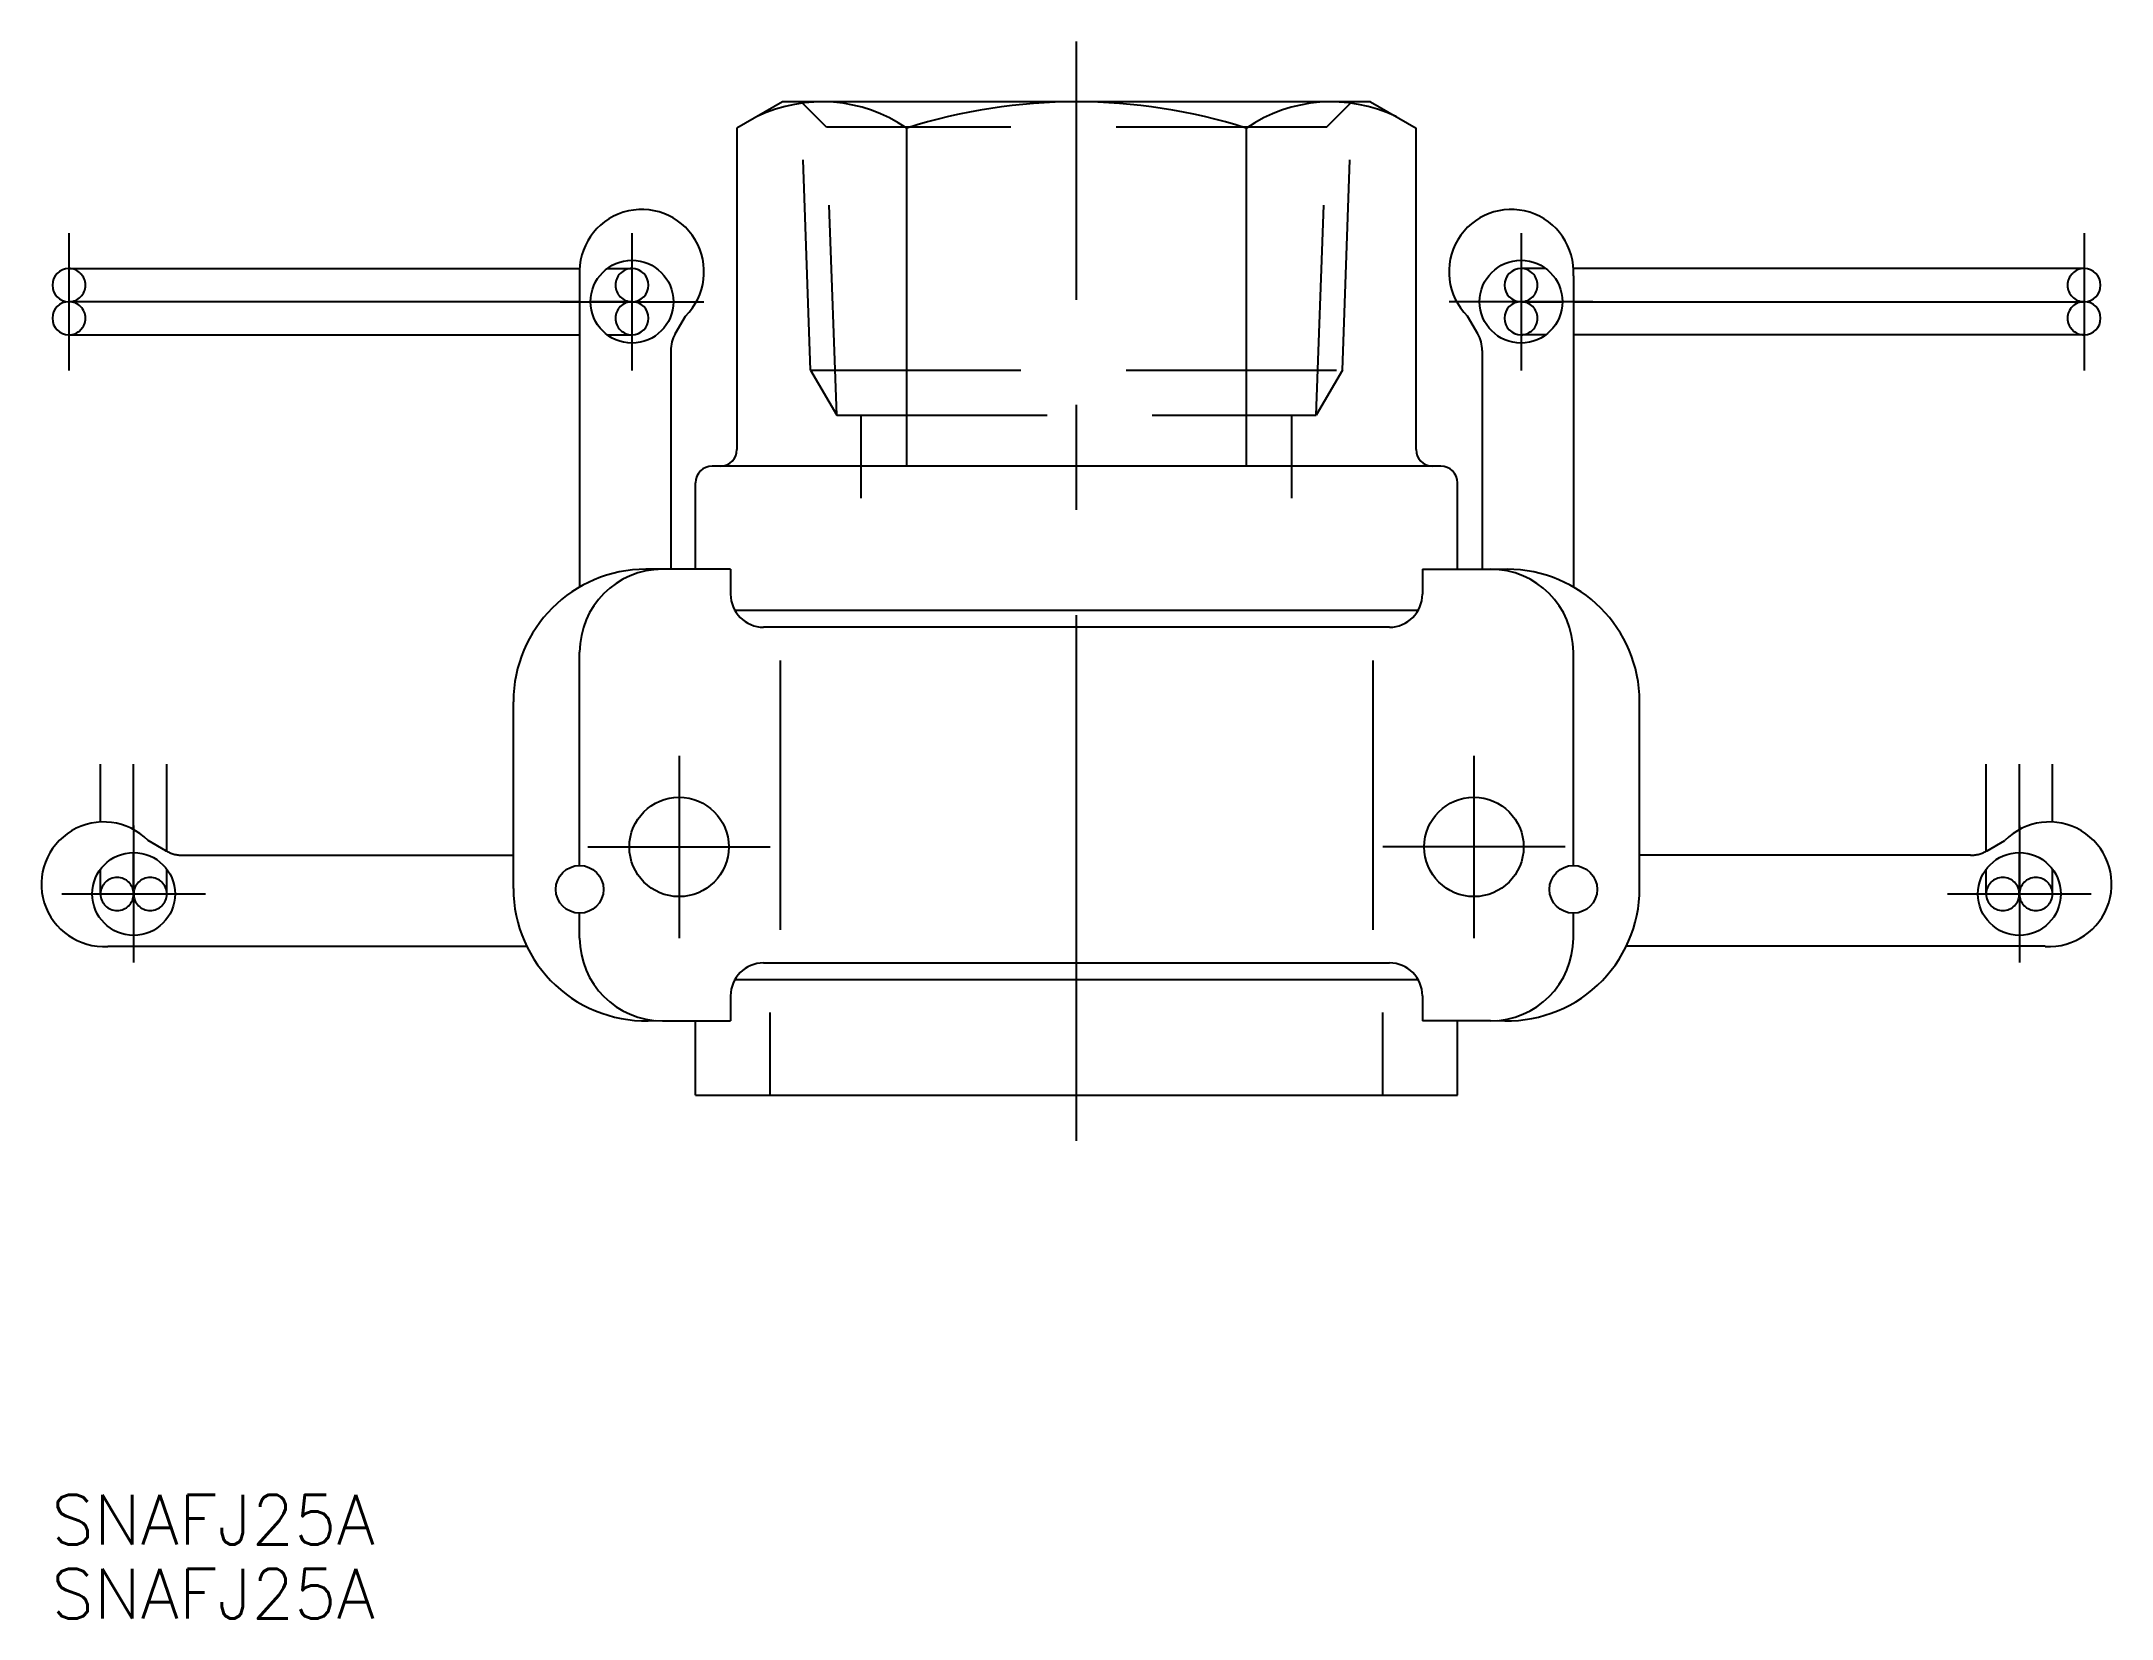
# Model space of a CAD drawing. Extents: x -63 to 63, y -32 to 64.
import ezdxf

# ---------------------------------------------------------------- set-up
doc = ezdxf.new("R2010")
doc.units = 0
for name, pattern in [('CENTER', [50.8, 31.75, -6.35, 6.35, -6.35]), ('DASHED', [19.05, 12.7, -6.35]), ('PHANTOM', [63.5, 31.75, -6.35, 6.35, -6.35, 6.35, -6.35])]:
    doc.linetypes.add(name, pattern=pattern)
doc.layers.get('0').update_dxf_attribs({"linetype": 'CONTINUOUS'})
doc.layers.add('CENTER', color=1, linetype='CENTER')
doc.styles.get("Standard").update_dxf_attribs({"font": 'txt.shx', "height": 3, "bigfont": 'bigfont.shx'})

# ---------------------------------------------------------------- blocks, each defined once
blk = doc.blocks.new('*U8')
at = {"color": 7, "linetype": 'CONTINUOUS'}
blk.add_text('SNAFJ25A', height=3, dxfattribs=at).set_placement((-61.9, -27.13))
blk = doc.blocks.new('*U9')
at = {"color": 7, "linetype": 'CONTINUOUS'}
blk.add_text('SNAFJ25A', height=3, dxfattribs=at).set_placement((-61.9, -31.6))

msp = doc.modelspace()

# ---------------------------------------------------------------- linework, layer by layer
at = {"color": 7, "linetype": 'CONTINUOUS'}
for p, q in [((-17.75, 60), (-20.5, 58.41)), ((17.75, 60), (-17.75, 60)), ((17.75, 60), (20.5, 58.41)), ((-20.5, 58.41), (-20.5, 39)), ((-10.25, 38), (-10.25, 58.41)), ((10.25, 58.41), (10.25, 38)), ((20.5, 39), (20.5, 58.41)), ((-60.84, 49.93), (-30, 49.93)), ((-30, 49.49), (-30, 30.69)), ((-28.34, 49.93), (-26.84, 49.93)), ((28.34, 49.93), (26.84, 49.93)), ((60.84, 49.93), (30, 49.93)), ((30, 49.49), (30, 30.69)), ((-30, 47.93), (-60.84, 47.93)), ((-26.84, 47.93), (-29.34, 47.93)), ((26.84, 47.93), (29.34, 47.93)), ((30, 47.93), (60.84, 47.93)), ((-24.23, 45.98), (-23.61, 47.06)), ((24.23, 45.98), (23.61, 47.06)), ((-60.84, 45.93), (-30, 45.93)), ((-28.34, 45.93), (-26.84, 45.93)), ((28.34, 45.93), (26.84, 45.93)), ((60.84, 45.93), (30, 45.93)), ((-24.5, 44.98), (-24.5, 31.77)), ((24.5, 44.98), (24.5, 31.77)), ((-21.5, 38), (-22, 38)), ((21.5, 38), (-21.5, 38)), ((22, 38), (21.5, 38)), ((-23, 31.77), (-23, 37)), ((23, 31.77), (23, 37)), ((-20.89, 31.77), (-26, 31.77)), ((-20.89, 31.77), (-20.89, 30.27)), ((20.89, 31.77), (20.89, 30.27)), ((20.89, 31.77), (26, 31.77)), ((20.62, 29.27), (-20.62, 29.27)), ((18.89, 28.27), (-18.89, 28.27)), ((-30, 13.88), (-30, 26.77)), ((-17.89, 26.27), (-17.89, 10)), ((17.89, 26.27), (17.89, 10)), ((30, 13.88), (30, 26.77)), ((-34, 12.5), (-34, 23.77)), ((34, 12.5), (34, 23.77)), ((-30, 9.5), (-30, 11)), ((30, 9.5), (30, 11)), ((-18.89, 8), (18.89, 8)), ((-20.62, 7), (20.62, 7)), ((-20.89, 6), (-20.89, 4.5)), ((20.89, 6), (20.89, 4.5)), ((-25, 4.5), (-20.89, 4.5)), ((-23, 0), (-23, 4.5)), ((25, 4.5), (20.89, 4.5)), ((23, 0), (23, 4.5)), ((-23, 0), (23, 0))]:
    msp.add_line(p, q, dxfattribs=at)
at = {"color": 3, "linetype": 'DASHED'}
for p, q in [((-16.06, 43.8), (-16.62, 60)), ((-15.09, 58.47), (-16.62, 60)), ((15.09, 58.47), (16.62, 60)), ((16.06, 43.8), (16.62, 60)), ((15.09, 58.47), (-15.09, 58.47)), ((-14.48, 41.07), (-15.09, 58.47)), ((14.48, 41.07), (15.09, 58.47)), ((-16.06, 43.8), (16.06, 43.8)), ((-16.06, 43.8), (-14.48, 41.07)), ((16.06, 43.8), (14.48, 41.07)), ((-14.48, 41.07), (14.48, 41.07)), ((-13, 36.07), (-13, 41.07)), ((13, 36.07), (13, 41.07)), ((-18.5, 0), (-18.5, 5)), ((18.5, 0), (18.5, 5))]:
    msp.add_line(p, q, dxfattribs=at)
at = {"color": 3, "linetype": 'PHANTOM'}
for p, q in [((-58.93, 16.51), (-58.93, 20)), ((-56.93, 16.05), (-56.93, 20)), ((-54.93, 14.74), (-54.93, 20)), ((54.93, 14.74), (54.93, 20)), ((56.93, 16.05), (56.93, 20)), ((58.93, 16.51), (58.93, 20)), ((-56.93, 16.3), (-56.93, 8.02)), ((56.93, 16.3), (56.93, 8.02)), ((-54.98, 14.77), (-56.06, 15.39)), ((54.98, 14.77), (56.06, 15.39)), ((-56.93, 12.16), (-56.93, 14.66)), ((-53.98, 14.5), (-34, 14.5)), ((53.98, 14.5), (34, 14.5)), ((56.93, 12.16), (56.93, 14.66)), ((-58.93, 12.16), (-58.93, 13.66)), ((-54.93, 12.16), (-54.93, 13.66)), ((54.93, 12.16), (54.93, 13.66)), ((58.93, 12.16), (58.93, 13.66)), ((-61.26, 12.16), (-52.59, 12.16)), ((52.59, 12.16), (61.26, 12.16)), ((-58.49, 9), (-33.19, 9)), ((58.49, 9), (33.19, 9))]:
    msp.add_line(p, q, dxfattribs=at)
at = {"color": 7, "linetype": 'CONTINUOUS'}
for centre, radius in [((-26.84, 47.93), 2.5), ((26.84, 47.93), 2.5), ((-24, 15), 3), ((24, 15), 3), ((-30, 12.44), 1.44), ((30, 12.44), 1.44)]:
    msp.add_circle(centre, radius, dxfattribs=at)
at = {"color": 3, "linetype": 'PHANTOM'}
for centre in [(-56.93, 12.16), (56.93, 12.16)]:
    msp.add_circle(centre, 2.5, dxfattribs=at)
at = {"color": 7, "linetype": 'CONTINUOUS'}
for centre, radius, start, end in [((-15.37, 50.93), 9.07, 55.6158, 115.6158), ((0, 26.08), 33.92, 72.412, 107.588), ((15.38, 50.93), 9.07, 64.3842, 124.3842), ((-26.25, 49.74), 3.76, 314.5836, 183.7661), ((26.25, 49.74), 3.76, 356.2339, 225.4164), ((-60.84, 48.93), 1, 90, 270), ((-26.84, 48.93), 1, 270, 90), ((26.84, 48.93), 1, 90, 270), ((60.84, 48.93), 1, 270, 90), ((-60.84, 46.93), 1, 90, 270), ((-26.84, 46.93), 1, 270, 90), ((26.84, 46.93), 1, 90, 270), ((60.84, 46.93), 1, 270, 90), ((-22.5, 44.98), 2, 150, 180), ((22.5, 44.98), 2, 0, 30), ((-21.5, 39), 1, 270, 360), ((21.5, 39), 1, 180, 270), ((-22, 37), 1, 90, 180), ((22, 37), 1, 0, 90), ((-26, 23.77), 8, 90, 180), ((-25, 26.77), 5, 90, 180), ((25, 26.77), 5, 0, 90), ((26, 23.77), 8, 0, 90), ((-18.89, 30.27), 2, 180, 270), ((18.89, 30.27), 2, 270, 360), ((-26, 12.5), 8, 180, 274.0037), ((26, 12.5), 8, 265.9963, 0), ((-25, 9.5), 5, 180, 270), ((25, 9.5), 5, 270, 0), ((-18.89, 6), 2, 90, 180), ((18.89, 6), 2, 0, 90)]:
    msp.add_arc(centre, radius, start, end, dxfattribs=at)
at = {"color": 3, "linetype": 'DASHED'}
for centre, start, end in [((-60.84, 48.93), 270, 90), ((-26.84, 48.93), 90, 270), ((26.84, 48.93), 270, 90), ((60.84, 48.93), 90, 270), ((-60.84, 46.93), 270, 90), ((-26.84, 46.93), 90, 270), ((26.84, 46.93), 270, 90), ((60.84, 46.93), 90, 270)]:
    msp.add_arc(centre, 1, start, end, dxfattribs=at)
at = {"color": 3, "linetype": 'PHANTOM'}
for centre, radius, start, end in [((-58.74, 12.75), 3.76, 44.5836, 273.7661), ((58.74, 12.75), 3.76, 266.2339, 135.4164), ((-53.98, 16.5), 2, 240, 270), ((53.98, 16.5), 2, 270, 300), ((-57.93, 12.16), 1, 0, 180), ((-55.93, 12.16), 1, 0, 180), ((55.93, 12.16), 1, 0, 180), ((57.93, 12.16), 1, 0, 180), ((-57.93, 12.16), 1, 180, 0), ((-55.93, 12.16), 1, 180, 0), ((55.93, 12.16), 1, 180, 0), ((57.93, 12.16), 1, 180, 0)]:
    msp.add_arc(centre, radius, start, end, dxfattribs=at)
at = {"layer": 'CENTER', "color": 1, "linetype": 'CENTER'}
for p, q in [((0, -2.75), (0, 63.65)), ((-60.84, 52.07), (-60.84, 43.78)), ((-26.84, 52.07), (-26.84, 43.78)), ((26.84, 52.07), (26.84, 43.78)), ((60.84, 52.07), (60.84, 43.78)), ((-31.18, 47.93), (-22.5, 47.93)), ((31.18, 47.93), (22.5, 47.93)), ((-24, 20.5), (-24, 9.5)), ((24, 20.5), (24, 9.5)), ((-29.5, 15), (-18.5, 15)), ((29.5, 15), (18.5, 15))]:
    msp.add_line(p, q, dxfattribs=at)

# ---------------------------------------------------------------- block references
at = {"color": 7, "linetype": 'CONTINUOUS'}
for name in ['*U8', '*U9']:
    msp.add_blockref(name, (0, 0), dxfattribs=at)

doc.saveas('drawing.dxf')
